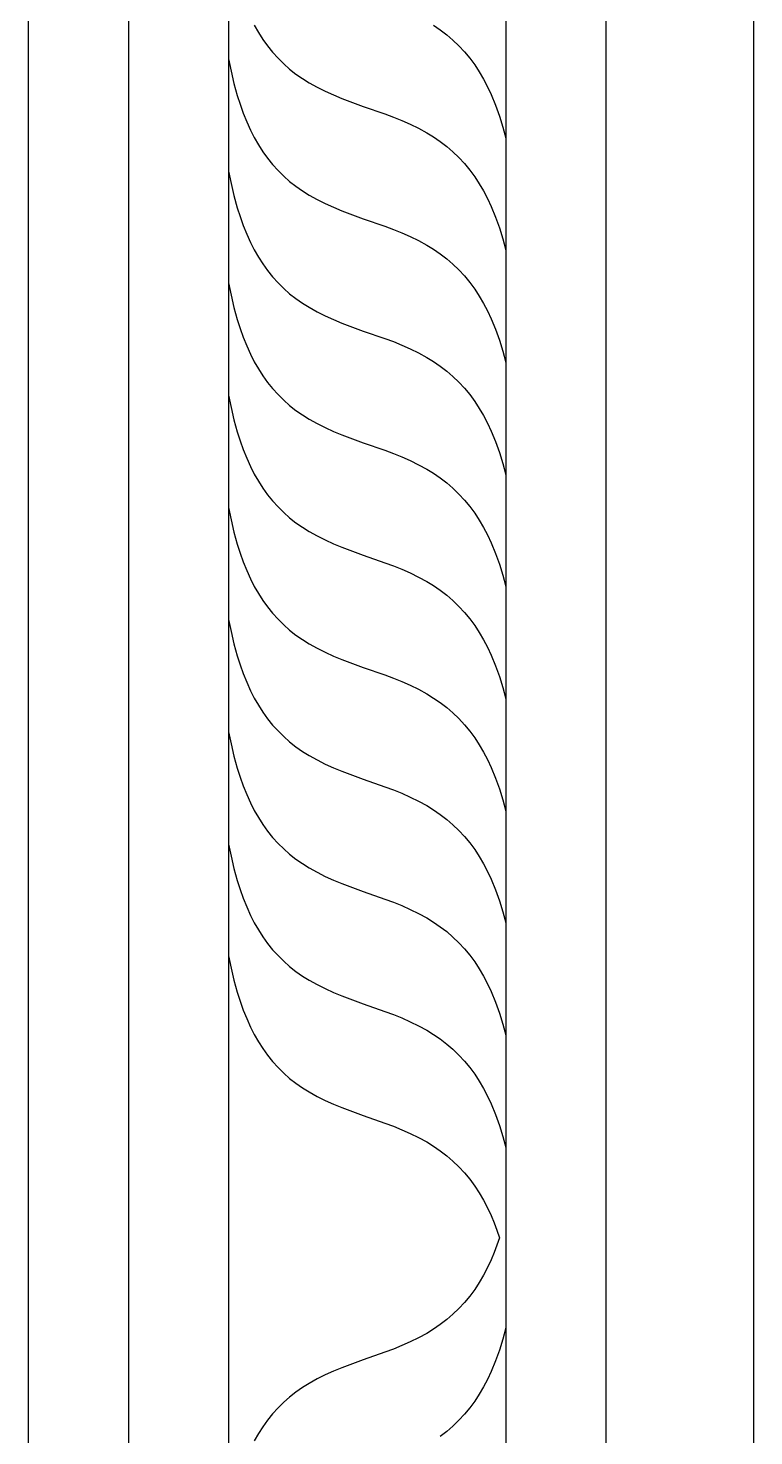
# Model space of a CAD drawing. Header units: millimetres. Extents: x 5940 to 9066, y 1327 to 3250.
# Drawn here: x 6894.8 to 7017.8, y 2241.6 to 2480.2 of the extents above; entities that cross this region are included whole.
import ezdxf

# ---------------------------------------------------------------- set-up
doc = ezdxf.new("R2010")
doc.units = ezdxf.units.MM
doc.layers.add('Default Layer', color=7, linetype='Continuous', lineweight=30)

msp = doc.modelspace()

# ---------------------------------------------------------------- linework, layer by layer
at = {"layer": 'Default Layer', "color": 18, "lineweight": 30, "true_color": 0x000000}
msp.add_line((6992.76, 1360.2), (6992.76, 3190.2), dxfattribs=at)
for points in [[(6512.76, 3190.2), (6512.76, 1360.2), (6512.76, 1360.2), (7017.76, 1360.2), (7017.76, 1360.2), (7017.76, 3190.2), (7017.76, 3190.2), (6512.76, 3190.2)], [(6933.1, 2480.63), (6933.8, 2479.42), (6934.55, 2478.25), (6935.36, 2477.14), (6936.22, 2476.07), (6937.13, 2475.06), (6938.09, 2474.11), (6939.1, 2473.22), (6940.16, 2472.38), (6941.25, 2471.61), (6942.39, 2470.91), (6942.39, 2470.91), (6943.75, 2470.16), (6945.13, 2469.47), (6946.53, 2468.83), (6947.96, 2468.25), (6947.96, 2468.25), (6951.58, 2466.9), (6955.23, 2465.62), (6955.23, 2465.62), (6956.69, 2465.09), (6958.13, 2464.51), (6959.54, 2463.88), (6960.94, 2463.18), (6962.32, 2462.43), (6962.32, 2462.43), (6963.49, 2461.72), (6964.63, 2460.94), (6965.72, 2460.09), (6966.77, 2459.19), (6967.76, 2458.22), (6968.71, 2457.19), (6969.61, 2456.11), (6970.45, 2454.98), (6971.24, 2453.79), (6971.97, 2452.56), (6972.64, 2451.28), (6973.25, 2449.95), (6973.25, 2449.95), (6973.98, 2448.15), (6974.64, 2446.31), (6975.23, 2444.44), (6975.74, 2442.55)], [(6963.49, 2480.66), (6964.63, 2479.88), (6965.72, 2479.03), (6966.77, 2478.13), (6967.76, 2477.16), (6968.71, 2476.13), (6969.61, 2475.05), (6970.45, 2473.92), (6971.24, 2472.73), (6971.97, 2471.5), (6972.64, 2470.22), (6973.25, 2468.89), (6973.25, 2468.89), (6973.98, 2467.09), (6974.64, 2465.25), (6975.23, 2463.38), (6975.74, 2461.49)], [(6928.74, 2474.95), (6929.16, 2472.87), (6929.66, 2470.8), (6930.22, 2468.76), (6930.22, 2468.76), (6930.7, 2467.25), (6931.24, 2465.76), (6931.82, 2464.3), (6932.47, 2462.86), (6932.47, 2462.86), (6933.1, 2461.6), (6933.8, 2460.39), (6934.55, 2459.22), (6935.36, 2458.11), (6936.22, 2457.04), (6937.13, 2456.03), (6938.09, 2455.08), (6939.1, 2454.18), (6940.16, 2453.35), (6941.25, 2452.58), (6942.39, 2451.88), (6942.39, 2451.88), (6943.75, 2451.13), (6945.13, 2450.44), (6946.53, 2449.8), (6947.96, 2449.22), (6947.96, 2449.22), (6951.58, 2447.86), (6955.23, 2446.59), (6955.23, 2446.59), (6956.69, 2446.06), (6958.13, 2445.48), (6959.54, 2444.84), (6960.94, 2444.15), (6962.32, 2443.4), (6962.32, 2443.4), (6963.49, 2442.69), (6964.63, 2441.91), (6965.72, 2441.06), (6966.77, 2440.15), (6967.76, 2439.19), (6968.71, 2438.16), (6969.61, 2437.08), (6970.45, 2435.94), (6971.24, 2434.76), (6971.97, 2433.52), (6972.64, 2432.24), (6973.25, 2430.92), (6973.25, 2430.92), (6973.98, 2429.12), (6974.64, 2427.28), (6975.23, 2425.41), (6975.74, 2423.52)], [(6928.74, 2455.92), (6929.16, 2453.83), (6929.66, 2451.77), (6930.22, 2449.73), (6930.22, 2449.73), (6930.7, 2448.22), (6931.24, 2446.73), (6931.82, 2445.27), (6932.47, 2443.83), (6932.47, 2443.83), (6933.1, 2442.57), (6933.8, 2441.36), (6934.55, 2440.19), (6935.36, 2439.07), (6936.22, 2438.01), (6937.13, 2437), (6938.09, 2436.05), (6939.1, 2435.15), (6940.16, 2434.32), (6941.25, 2433.55), (6942.39, 2432.85), (6942.39, 2432.85), (6943.75, 2432.1), (6945.13, 2431.4), (6946.53, 2430.77), (6947.96, 2430.18), (6947.96, 2430.18), (6951.58, 2428.83), (6955.23, 2427.56), (6955.23, 2427.56), (6956.69, 2427.03), (6958.13, 2426.45), (6959.54, 2425.81), (6960.94, 2425.12), (6962.32, 2424.37), (6962.32, 2424.37), (6963.49, 2423.66), (6964.63, 2422.88), (6965.72, 2422.03), (6966.77, 2421.12), (6967.76, 2420.15), (6968.71, 2419.13), (6969.61, 2418.05), (6970.45, 2416.91), (6971.24, 2415.73), (6971.97, 2414.49), (6972.64, 2413.21), (6973.25, 2411.89), (6973.25, 2411.89), (6973.98, 2410.09), (6974.64, 2408.25), (6975.23, 2406.38), (6975.74, 2404.49)], [(6928.74, 2436.98), (6929.16, 2434.89), (6929.66, 2432.83), (6930.22, 2430.79), (6930.22, 2430.79), (6930.7, 2429.28), (6931.24, 2427.79), (6931.82, 2426.33), (6932.47, 2424.89), (6932.47, 2424.89), (6933.1, 2423.63), (6933.8, 2422.42), (6934.55, 2421.25), (6935.36, 2420.13), (6936.22, 2419.07), (6937.13, 2418.06), (6938.09, 2417.11), (6939.1, 2416.21), (6940.16, 2415.38), (6941.25, 2414.61), (6942.39, 2413.91), (6942.39, 2413.91), (6943.75, 2413.16), (6945.13, 2412.46), (6946.53, 2411.83), (6947.96, 2411.24), (6947.96, 2411.24), (6951.58, 2409.89), (6955.23, 2408.62), (6955.23, 2408.62), (6956.69, 2408.09), (6958.13, 2407.51), (6959.54, 2406.87), (6960.94, 2406.18), (6962.32, 2405.43), (6962.32, 2405.43), (6963.49, 2404.72), (6964.63, 2403.94), (6965.72, 2403.09), (6966.77, 2402.18), (6967.76, 2401.21), (6968.71, 2400.19), (6969.61, 2399.11), (6970.45, 2397.97), (6971.24, 2396.79), (6971.97, 2395.55), (6972.64, 2394.27), (6973.25, 2392.95), (6973.25, 2392.95), (6973.98, 2391.15), (6974.64, 2389.31), (6975.23, 2387.44), (6975.74, 2385.55)], [(6928.74, 2417.95), (6929.16, 2415.86), (6929.66, 2413.8), (6930.22, 2411.76), (6930.22, 2411.76), (6930.7, 2410.24), (6931.24, 2408.76), (6931.82, 2407.29), (6932.47, 2405.86), (6932.47, 2405.86), (6933.1, 2404.6), (6933.8, 2403.39), (6934.55, 2402.22), (6935.36, 2401.1), (6936.22, 2400.04), (6937.13, 2399.03), (6938.09, 2398.07), (6939.1, 2397.18), (6940.16, 2396.35), (6941.25, 2395.58), (6942.39, 2394.88), (6942.39, 2394.88), (6943.75, 2394.13), (6945.13, 2393.43), (6946.53, 2392.79), (6947.96, 2392.21), (6947.96, 2392.21), (6951.58, 2390.86), (6955.23, 2389.58), (6955.23, 2389.58), (6956.69, 2389.06), (6958.13, 2388.48), (6959.54, 2387.84), (6960.94, 2387.15), (6962.32, 2386.4), (6962.32, 2386.4), (6963.49, 2385.69), (6964.63, 2384.9), (6965.72, 2384.06), (6966.77, 2383.15), (6967.76, 2382.18), (6968.71, 2381.16), (6969.61, 2380.07), (6970.45, 2378.94), (6971.24, 2377.75), (6971.97, 2376.52), (6972.64, 2375.24), (6973.25, 2373.92), (6973.25, 2373.92), (6973.98, 2372.11), (6974.64, 2370.28), (6975.23, 2368.41), (6975.74, 2366.52)], [(6928.74, 2398.91), (6929.16, 2396.83), (6929.66, 2394.77), (6930.22, 2392.73), (6930.22, 2392.73), (6930.7, 2391.21), (6931.24, 2389.72), (6931.82, 2388.26), (6932.47, 2386.83), (6932.47, 2386.83), (6933.1, 2385.57), (6933.8, 2384.35), (6934.55, 2383.19), (6935.36, 2382.07), (6936.22, 2381.01), (6937.13, 2380), (6938.09, 2379.04), (6939.1, 2378.15), (6940.16, 2377.32), (6941.25, 2376.55), (6942.39, 2375.84), (6942.39, 2375.84), (6943.75, 2375.09), (6945.13, 2374.4), (6946.53, 2373.76), (6947.96, 2373.18), (6947.96, 2373.18), (6951.58, 2371.83), (6955.23, 2370.55), (6955.23, 2370.55), (6956.69, 2370.03), (6958.13, 2369.45), (6959.54, 2368.81), (6960.94, 2368.12), (6962.32, 2367.37), (6962.32, 2367.37), (6963.49, 2366.65), (6964.63, 2365.87), (6965.72, 2365.03), (6966.77, 2364.12), (6967.76, 2363.15), (6968.71, 2362.12), (6969.61, 2361.04), (6970.45, 2359.91), (6971.24, 2358.72), (6971.97, 2357.49), (6972.64, 2356.21), (6973.25, 2354.89), (6973.25, 2354.89), (6973.98, 2353.08), (6974.64, 2351.24), (6975.23, 2349.38), (6975.74, 2347.48)], [(6928.74, 2379.97), (6929.16, 2377.89), (6929.66, 2375.83), (6930.22, 2373.78), (6930.22, 2373.78), (6930.7, 2372.27), (6931.24, 2370.78), (6931.82, 2369.32), (6932.47, 2367.89), (6932.47, 2367.89), (6933.1, 2366.63), (6933.8, 2365.41), (6934.55, 2364.25), (6935.36, 2363.13), (6936.22, 2362.07), (6937.13, 2361.06), (6938.09, 2360.1), (6939.1, 2359.21), (6940.16, 2358.38), (6941.25, 2357.61), (6942.39, 2356.9), (6942.39, 2356.9), (6943.75, 2356.15), (6945.13, 2355.46), (6946.53, 2354.82), (6947.96, 2354.24), (6947.96, 2354.24), (6951.58, 2352.89), (6955.23, 2351.61), (6955.23, 2351.61), (6956.69, 2351.09), (6958.13, 2350.51), (6959.54, 2349.87), (6960.94, 2349.18), (6962.32, 2348.43), (6962.32, 2348.43), (6963.49, 2347.71), (6964.63, 2346.93), (6965.72, 2346.09), (6966.77, 2345.18), (6967.76, 2344.21), (6968.71, 2343.18), (6969.61, 2342.1), (6970.45, 2340.97), (6971.24, 2339.78), (6971.97, 2338.55), (6972.64, 2337.27), (6973.25, 2335.95), (6973.25, 2335.95), (6973.98, 2334.14), (6974.64, 2332.3), (6975.23, 2330.44), (6975.74, 2328.54)], [(6928.74, 2360.94), (6929.16, 2358.86), (6929.66, 2356.79), (6930.22, 2354.75), (6930.22, 2354.75), (6930.7, 2353.24), (6931.24, 2351.75), (6931.82, 2350.29), (6932.47, 2348.86), (6932.47, 2348.86), (6933.1, 2347.6), (6933.8, 2346.38), (6934.55, 2345.22), (6935.36, 2344.1), (6936.22, 2343.03), (6937.13, 2342.02), (6938.09, 2341.07), (6939.1, 2340.18), (6940.16, 2339.34), (6941.25, 2338.58), (6942.39, 2337.87), (6942.39, 2337.87), (6943.75, 2337.12), (6945.13, 2336.43), (6946.53, 2335.79), (6947.96, 2335.21), (6947.96, 2335.21), (6951.58, 2333.86), (6955.23, 2332.58), (6955.23, 2332.58), (6956.69, 2332.06), (6958.13, 2331.47), (6959.54, 2330.84), (6960.94, 2330.14), (6962.32, 2329.4), (6962.32, 2329.4), (6963.49, 2328.68), (6964.63, 2327.9), (6965.72, 2327.06), (6966.77, 2326.15), (6967.76, 2325.18), (6968.71, 2324.15), (6969.61, 2323.07), (6970.45, 2321.94), (6971.24, 2320.75), (6971.97, 2319.52), (6972.64, 2318.24), (6973.25, 2316.91), (6973.25, 2316.91), (6973.98, 2315.11), (6974.64, 2313.27), (6975.23, 2311.41), (6975.74, 2309.51)], [(6928.74, 2341.91), (6929.16, 2339.83), (6929.66, 2337.76), (6930.22, 2335.72), (6930.22, 2335.72), (6930.7, 2334.21), (6931.24, 2332.72), (6931.82, 2331.26), (6932.47, 2329.82), (6932.47, 2329.82), (6933.1, 2328.56), (6933.8, 2327.35), (6934.55, 2326.18), (6935.36, 2325.07), (6936.22, 2324), (6937.13, 2322.99), (6938.09, 2322.04), (6939.1, 2321.14), (6940.16, 2320.31), (6941.25, 2319.54), (6942.39, 2318.84), (6942.39, 2318.84), (6943.75, 2318.09), (6945.13, 2317.4), (6946.53, 2316.76), (6947.96, 2316.18), (6947.96, 2316.18), (6951.58, 2314.82), (6955.23, 2313.55), (6955.23, 2313.55), (6956.69, 2313.02), (6958.13, 2312.44), (6959.54, 2311.8), (6960.94, 2311.11), (6962.32, 2310.36), (6962.32, 2310.36), (6963.49, 2309.65), (6964.63, 2308.87), (6965.72, 2308.02), (6966.77, 2307.12), (6967.76, 2306.15), (6968.71, 2305.12), (6969.61, 2304.04), (6970.45, 2302.9), (6971.24, 2301.72), (6971.97, 2300.49), (6972.64, 2299.21), (6973.25, 2297.88), (6973.25, 2297.88), (6973.98, 2296.08), (6974.64, 2294.24), (6975.23, 2292.37), (6975.74, 2290.48)], [(6928.74, 2322.97), (6929.16, 2320.89), (6929.66, 2318.82), (6930.22, 2316.78), (6930.22, 2316.78), (6930.7, 2315.27), (6931.24, 2313.78), (6931.82, 2312.32), (6932.47, 2310.88), (6932.47, 2310.88), (6933.1, 2309.62), (6933.8, 2308.41), (6934.55, 2307.24), (6935.36, 2306.13), (6936.22, 2305.06), (6937.13, 2304.05), (6938.09, 2303.1), (6939.1, 2302.2), (6940.16, 2301.37), (6941.25, 2300.6), (6942.39, 2299.9), (6942.39, 2299.9), (6943.75, 2299.15), (6945.13, 2298.46), (6946.53, 2297.82), (6947.96, 2297.24), (6947.96, 2297.24), (6951.58, 2295.88), (6955.23, 2294.61), (6955.23, 2294.61), (6956.69, 2294.08), (6958.13, 2293.5), (6959.54, 2292.86), (6960.94, 2292.17), (6962.32, 2291.42), (6962.32, 2291.42), (6963.49, 2290.71), (6964.63, 2289.93), (6965.72, 2289.08), (6966.77, 2288.18), (6967.76, 2287.21), (6968.71, 2286.18), (6969.61, 2285.1), (6970.45, 2283.96), (6971.24, 2282.78), (6971.97, 2281.55), (6972.64, 2280.27), (6973.25, 2278.94), (6973.25, 2278.94), (6973.76, 2277.71), (6974.23, 2276.47), (6974.67, 2275.2)], [(6974.67, 2275.2), (6974.23, 2273.94), (6973.76, 2272.7), (6973.25, 2271.47), (6973.25, 2271.47), (6972.64, 2270.14), (6971.97, 2268.86), (6971.24, 2267.63), (6970.45, 2266.44), (6969.61, 2265.31), (6968.71, 2264.23), (6967.76, 2263.2), (6966.77, 2262.23), (6965.72, 2261.32), (6964.63, 2260.48), (6963.49, 2259.7), (6962.32, 2258.98), (6962.32, 2258.98), (6960.94, 2258.24), (6959.54, 2257.54), (6958.13, 2256.91), (6956.69, 2256.32), (6955.23, 2255.8), (6955.23, 2255.8), (6951.58, 2254.52), (6947.96, 2253.17), (6947.96, 2253.17), (6946.53, 2252.59), (6945.13, 2251.95), (6943.75, 2251.26), (6942.39, 2250.51), (6942.39, 2250.51), (6941.25, 2249.8), (6940.16, 2249.04), (6939.1, 2248.2), (6938.09, 2247.31), (6937.13, 2246.36), (6936.22, 2245.35), (6935.36, 2244.28), (6934.55, 2243.16), (6933.8, 2242), (6933.1, 2240.78)], [(6975.74, 2259.93), (6975.23, 2258.03), (6974.64, 2256.17), (6973.98, 2254.33), (6973.25, 2252.53), (6973.25, 2252.53), (6972.64, 2251.2), (6971.97, 2249.92), (6971.24, 2248.69), (6970.45, 2247.5), (6969.61, 2246.37), (6968.71, 2245.29), (6967.76, 2244.26), (6966.77, 2243.29), (6965.72, 2242.38), (6964.63, 2241.54)]]:
    msp.add_lwpolyline(points, dxfattribs=at)
for points in [[(6894.79, 3190.28, 0), (6894.79, 2275.2, 0), (6894.79, 1360.13, 0)], [(6911.79, 3190.28, 0), (6911.79, 2275.2, 0), (6911.79, 1360.13, 0)], [(6928.74, 3190.28, 0), (6928.74, 2275.2, 0), (6928.74, 1360.13, 0)], [(6975.74, 3190.28, 0), (6975.74, 2275.2, 0), (6975.74, 1360.13, 0)]]:
    msp.add_polyline3d(points, dxfattribs=at)

doc.saveas('drawing.dxf')
